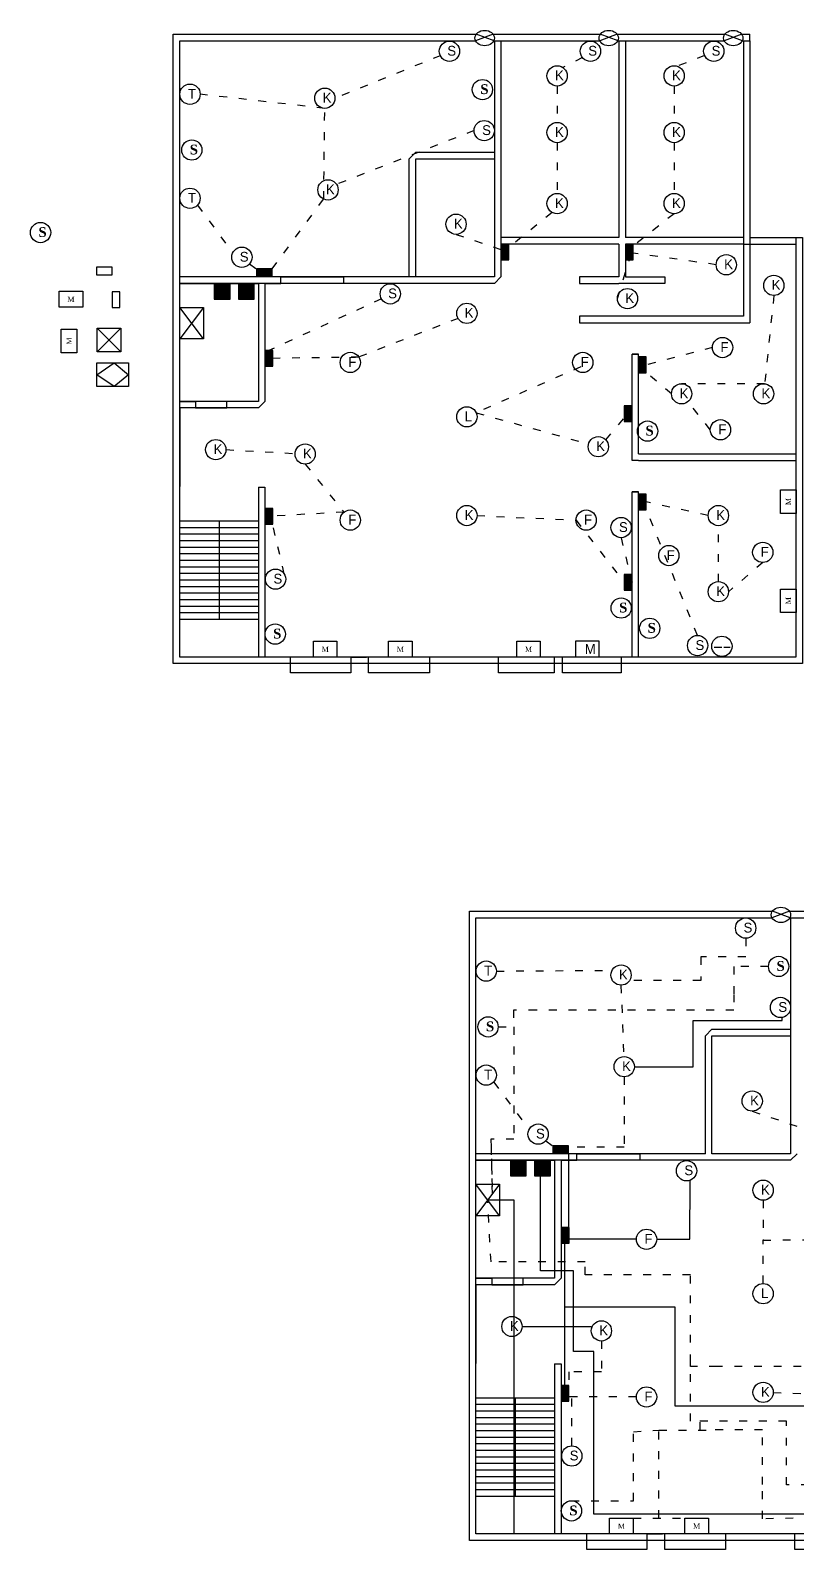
# Model space of a CAD drawing. Header units: inches. Extents: x -242 to 3481, y -2478 to 156.
# Drawn here: x -242 to 927, y -2269 to 48 of the extents above; entities that cross this region are included whole.
import ezdxf

# ---------------------------------------------------------------- set-up
doc = ezdxf.new("R2010")
doc.units = ezdxf.units.IN
doc.header["$MEASUREMENT"] = 0
doc.linetypes.add('ACAD_ISO03W100', pattern=[30, 12, -18])

msp = doc.modelspace()

# ---------------------------------------------------------------- hatches: boundary and pattern name
at = {"linetype": 'ACAD_ISO03W100'}
for points in [[(488.17483, -277.90146), (476.17483, -277.90146), (476.17483, -301.90146), (488.17483, -301.90146)], [(678.04019, -277.90146), (666.0871, -277.90146), (666.0871, -301.90146), (678.04019, -301.90146)], [(127.15846, -315.69313), (103.15846, -315.69313), (103.15846, -327.69313), (127.15846, -327.69313)], [(128.0871, -440.15273), (116.0871, -440.15273), (116.0871, -464.15273), (128.0871, -464.15273)], [(697.91074, -449.96841), (686.0871, -449.96841), (686.0871, -473.96841), (697.91074, -473.96841)], [(676.0871, -524.60108), (664.0871, -524.60108), (664.0871, -548.60108), (676.0871, -548.60108)], [(697.91074, -659.07959), (686.0871, -659.07959), (686.0871, -683.07959), (697.91074, -683.07959)], [(127.90514, -681.22283), (116.0871, -681.22283), (116.0871, -705.22283), (127.90514, -705.22283)], [(676.0871, -781.63801), (664.0871, -781.63801), (664.0871, -805.63801), (676.0871, -805.63801)], [(579.10081, -1653.33494), (555.10081, -1653.33494), (555.10081, -1665.33494), (579.10081, -1665.33494)], [(580.02945, -1777.79454), (568.02945, -1777.79454), (568.02945, -1801.79454), (580.02945, -1801.79454)], [(579.84748, -2018.86463), (568.02945, -2018.86463), (568.02945, -2042.86463), (579.84748, -2042.86463)]]:
    msp.add_hatch(color=8, dxfattribs=at).paths.add_polyline_path(points)
for color, points in [(63, [(62.8453, -337.69313), (38.8453, -337.69313), (38.8453, -361.69313), (62.8453, -361.69313)]), (140, [(99.58192, -337.69313), (75.58192, -337.69313), (75.58192, -361.69313), (99.58192, -361.69313)]), (63, [(514.78765, -1675.33494), (490.78765, -1675.33494), (490.78765, -1699.33494), (514.78765, -1699.33494)]), (140, [(551.52426, -1675.33494), (527.52426, -1675.33494), (527.52426, -1699.33494), (551.52426, -1699.33494)])]:
    msp.add_hatch(color=color).paths.add_polyline_path(points)

# ---------------------------------------------------------------- linework, layer by layer
for p, q in [((-13.9129, 32.30687), (437.55574, 32.30687)), ((464.21321, 42.30687), (437.55574, 32.30687)), ((465.56025, 32.30687), (438.37592, 42.30687)), ((465.03339, 32.30687), (466.0871, 32.30687)), ((466.0871, 32.30687), (466.0871, -327.69313)), ((476.0871, 32.30687), (476.0871, -327.69313)), ((476.0871, 32.30687), (626.82774, 32.30687)), ((653.48521, 42.30687), (626.82774, 32.30687)), ((654.83225, 32.30687), (627.64792, 42.30687)), ((654.30539, 32.30687), (656.0871, 32.30687)), ((656.0871, 32.30687), (656.0871, -267.69313)), ((666.0871, 32.30687), (666.0871, -267.69313)), ((666.0871, 32.30687), (816.73916, 32.30687)), ((843.39663, 42.30687), (816.73916, 32.30687)), ((844.74367, 32.30687), (817.55934, 42.30687)), ((844.21681, 32.30687), (846.0871, 32.30687)), ((846.0871, 32.30687), (846.0871, -267.69313)), ((856.0871, 32.30687), (856.0871, 42.30687)), ((856.0871, 32.30687), (856.0871, -267.69313)), ((346.0871, -137.69313), (336.0871, -147.69313)), ((346.0871, -137.69313), (466.0871, -137.69313)), ((336.0871, -327.69313), (336.0871, -147.69313)), ((346.0871, -327.69313), (346.0871, -147.69313)), ((346.0871, -147.69313), (466.0871, -147.69313)), ((656.0871, -267.69313), (476.0871, -267.69313)), ((656.0871, -277.69313), (476.0871, -277.69313)), ((488.17483, -277.90146), (476.17483, -277.90146)), ((476.17483, -277.90146), (476.17483, -301.90146)), ((488.17483, -301.90146), (488.17483, -277.90146)), ((656.0871, -277.69313), (656.0871, -327.69313)), ((678.04019, -277.90146), (666.04019, -277.90146)), ((666.04019, -277.90146), (666.04019, -301.90146)), ((846.0871, -267.69313), (666.0871, -267.69313)), ((846.0871, -277.69313), (666.0871, -277.69313)), ((666.0871, -277.69313), (666.0871, -327.69313)), ((678.04019, -301.90146), (678.04019, -277.90146)), ((846.0871, -267.69313), (846.0871, -387.69313)), ((846.0871, -277.69313), (926.0871, -277.69313)), ((856.0871, -267.69313), (926.0871, -267.69313)), ((856.0871, -267.69313), (856.0871, -397.69313)), ((926.0871, -267.69313), (936.0871, -267.69313)), ((-141.10942, -312.77281), (-141.10942, -324.77281)), ((-117.10942, -312.77281), (-141.10942, -312.77281)), ((-117.10942, -324.77281), (-117.10942, -312.77281)), ((127.15846, -315.69313), (103.15846, -315.69313)), ((103.15846, -315.69313), (103.15846, -327.69313)), ((127.15846, -327.69313), (127.15846, -315.69313)), ((476.17483, -301.90146), (488.17483, -301.90146)), ((666.04019, -301.90146), (678.04019, -301.90146)), ((-141.10942, -324.77281), (-117.10942, -324.77281)), ((466.0871, -327.69313), (-13.9129, -327.69313)), ((466.0871, -337.69313), (-13.9129, -337.69313)), ((-13.9129, -337.69313), (106.0871, -337.69313)), ((38.8453, -337.69313), (38.8453, -361.69313)), ((62.8453, -361.69313), (62.8453, -337.69313)), ((75.58192, -337.69313), (75.58192, -361.69313)), ((99.58192, -361.69313), (99.58192, -337.69313)), ((106.0871, -337.69313), (106.0871, -517.69313)), ((116.0871, -337.69313), (116.0871, -517.69313)), ((116.0871, -337.69313), (140.0871, -337.69313)), ((116.0871, -337.69313), (116.0871, -373.69313)), ((140.0871, -337.69313), (140.0871, -327.69313)), ((140.0871, -327.69313), (236.0871, -327.69313)), ((236.0871, -327.69313), (236.0871, -337.69313)), ((466.0871, -327.69313), (346.0871, -327.69313)), ((476.0871, -327.69313), (466.0871, -337.69313)), ((656.0871, -327.69313), (596.0871, -327.69313)), ((596.0871, -327.69313), (596.0871, -337.69313)), ((596.0871, -337.69313), (656.0871, -337.69313)), ((726.0871, -337.69313), (656.0871, -337.69313)), ((666.0871, -327.69313), (726.0871, -327.69313)), ((726.0871, -327.69313), (726.0871, -337.69313)), ((-197.94871, -349.7881), (-161.94871, -349.7881)), ((-197.94871, -373.7881), (-197.94871, -349.7881)), ((-161.94871, -349.7881), (-161.94871, -373.7881)), ((-105.10942, -350.67852), (-117.10942, -350.67852)), ((-117.10942, -350.67852), (-117.10942, -374.67852)), ((-105.10942, -374.67852), (-105.10942, -350.67852)), ((38.8453, -361.69313), (62.8453, -361.69313)), ((75.58192, -361.69313), (99.58192, -361.69313)), ((-161.94871, -373.7881), (-197.94871, -373.7881)), ((-117.10942, -374.67852), (-105.10942, -374.67852)), ((-13.9129, -374.28278), (22.0871, -374.28278)), ((22.0871, -422.28278), (-13.9129, -374.28278)), ((22.0871, -374.28278), (-13.9129, -422.28278)), ((22.0871, -374.28278), (22.0871, -410.28278)), ((846.0871, -387.69313), (596.03703, -387.69313)), ((596.03703, -387.69313), (596.03703, -397.69313)), ((-194.80479, -443.61172), (-194.80479, -407.61172)), ((-194.80479, -407.61172), (-170.80479, -407.61172)), ((-170.80479, -407.61172), (-170.80479, -443.61172)), ((22.0871, -410.28278), (22.0871, -422.28278)), ((596.03703, -397.69313), (856.0871, -397.69313)), ((22.0871, -422.28278), (-13.9129, -422.28278)), ((128.0871, -440.15273), (116.0871, -440.15273)), ((116.0871, -440.15273), (116.0871, -464.15273)), ((128.0871, -464.15273), (128.0871, -440.15273)), ((-170.80479, -443.61172), (-194.80479, -443.61172)), ((676.0871, -607.69313), (676.0871, -445.69313)), ((676.0871, -445.69313), (686.0871, -445.69313)), ((686.0871, -445.69313), (676.0871, -445.69313)), ((697.91074, -449.96841), (685.91074, -449.96841)), ((685.91074, -449.96841), (685.91074, -473.96841)), ((686.0871, -597.69313), (686.0871, -445.69313)), ((697.91074, -473.96841), (697.91074, -449.96841)), ((116.0871, -464.15273), (128.0871, -464.15273)), ((685.91074, -473.96841), (697.91074, -473.96841)), ((106.0871, -517.69313), (-13.9129, -517.69313)), ((-13.9129, -517.69313), (10.0871, -517.69313)), ((106.0871, -527.69313), (-13.9129, -527.69313)), ((-13.9129, -527.69313), (-13.9129, -647.69313)), ((10.0871, -517.69313), (10.0871, -527.69313)), ((10.0871, -527.69313), (58.0871, -527.69313)), ((58.0871, -527.69313), (58.0871, -517.69313)), ((116.0871, -517.69313), (106.0871, -527.69313)), ((676.0871, -524.60108), (664.0871, -524.60108)), ((664.0871, -524.60108), (664.0871, -548.60108)), ((676.0871, -548.60108), (676.0871, -524.60108)), ((664.0871, -548.60108), (676.0871, -548.60108)), ((686.0871, -597.69313), (926.0871, -597.69313)), ((686.0871, -607.69313), (676.0871, -607.69313)), ((686.0871, -607.69313), (926.0871, -607.69313)), ((106.0871, -648.38601), (106.0871, -907.69313)), ((106.0871, -648.38601), (116.0871, -648.38601)), ((116.0871, -648.38601), (116.0871, -907.69313)), ((676.0871, -907.69313), (676.0871, -655.69313)), ((686.0871, -655.69313), (676.0871, -655.69313)), ((676.0871, -655.69313), (686.0871, -655.69313)), ((697.91074, -659.07959), (685.91074, -659.07959)), ((685.91074, -659.07959), (685.91074, -683.07959)), ((686.0871, -907.69313), (686.0871, -655.69313)), ((697.91074, -683.07959), (697.91074, -659.07959)), ((902.41102, -688.49716), (902.41102, -652.49716)), ((902.41102, -652.49716), (926.41102, -652.49716)), ((926.41102, -652.49716), (926.41102, -688.49716)), ((127.90514, -681.22283), (115.90514, -681.22283)), ((115.90514, -681.22283), (115.90514, -705.22283)), ((127.90514, -705.22283), (127.90514, -681.22283)), ((685.91074, -683.07959), (697.91074, -683.07959)), ((926.41102, -688.49716), (902.41102, -688.49716)), ((-13.9129, -699.97716), (106.0871, -699.97716)), ((-13.9129, -709.97716), (106.0871, -709.97716)), ((46.0871, -699.97716), (46.0871, -849.97716)), ((115.90514, -705.22283), (127.90514, -705.22283)), ((-13.9129, -719.97716), (106.0871, -719.97716)), ((-13.9129, -729.97716), (106.0871, -729.97716)), ((-13.9129, -739.97716), (106.0871, -739.97716)), ((-13.9129, -749.97716), (106.0871, -749.97716)), ((-13.9129, -759.97716), (106.0871, -759.97716)), ((-13.9129, -769.97716), (106.0871, -769.97716)), ((-13.9129, -779.97716), (106.0871, -779.97716)), ((676.0871, -781.63801), (664.0871, -781.63801)), ((664.0871, -781.63801), (664.0871, -805.63801)), ((676.0871, -805.63801), (676.0871, -781.63801)), ((-13.9129, -789.97716), (106.0871, -789.97716)), ((-13.9129, -799.97716), (106.0871, -799.97716)), ((-13.9129, -809.97716), (106.0871, -809.97716)), ((664.0871, -805.63801), (676.0871, -805.63801)), ((902.41102, -839.92122), (902.41102, -803.92122)), ((902.41102, -803.92122), (926.41102, -803.92122)), ((926.41102, -803.92122), (926.41102, -839.92122)), ((-13.9129, -819.97716), (106.0871, -819.97716)), ((-13.9129, -829.97716), (106.0871, -829.97716)), ((-13.9129, -839.97716), (106.0871, -839.97716)), ((-13.9129, -849.97716), (106.0871, -849.97716)), ((926.41102, -839.92122), (902.41102, -839.92122)), ((189.95531, -883.63203), (225.95531, -883.63203)), ((189.95531, -907.63203), (189.95531, -883.63203)), ((225.95531, -883.63203), (225.95531, -907.63203)), ((304.6599, -883.56513), (340.6599, -883.56513)), ((304.6599, -907.56513), (304.6599, -883.56513)), ((340.6599, -883.56513), (340.6599, -907.56513)), ((500.15444, -883.56513), (536.15444, -883.56513)), ((500.15444, -907.56513), (500.15444, -883.56513)), ((536.15444, -883.56513), (536.15444, -907.56513)), ((602.0147, -883.69313), (590.0147, -883.69313)), ((590.0147, -883.69313), (590.0147, -907.69313)), ((626.0147, -883.69313), (602.0147, -883.69313)), ((626.0147, -907.69313), (626.0147, -883.69313)), ((155.12709, -931.69313), (155.12709, -907.69313)), ((225.95531, -907.63203), (189.95531, -907.63203)), ((246.90791, -907.69313), (270.90791, -907.69313)), ((246.90791, -907.69313), (246.90791, -931.69313)), ((274.03832, -931.69313), (274.03832, -907.69313)), ((366.88681, -907.69313), (366.88681, -931.69313)), ((472.34653, -931.69313), (472.34653, -907.69313)), ((536.15444, -907.56513), (557.40567, -907.69313)), ((557.40567, -907.69313), (557.40567, -931.69313)), ((926.0871, -907.69313), (566.0871, -907.69313)), ((570.2934, -931.69313), (570.2934, -907.69313)), ((659.49167, -907.69313), (659.49167, -931.69313)), ((926.0871, -907.69313), (686.0871, -907.69313)), ((246.90791, -931.69313), (155.12709, -931.69313)), ((366.88681, -931.69313), (274.03832, -931.69313)), ((557.40567, -931.69313), (472.34653, -931.69313)), ((659.49167, -931.69313), (570.2934, -931.69313)), ((916.15556, -1295.33494), (889.49808, -1305.33494)), ((917.50259, -1305.33494), (890.31826, -1295.33494)), ((438.02945, -1305.33494), (889.49808, -1305.33494)), ((916.97574, -1305.33494), (918.02945, -1305.33494)), ((918.02945, -1305.33494), (918.02945, -1665.33494)), ((798.02945, -1475.33494), (788.02945, -1485.33494)), ((798.02945, -1475.33494), (918.02945, -1475.33494)), ((788.02945, -1665.33494), (788.02945, -1485.33494)), ((798.02945, -1665.33494), (798.02945, -1485.33494)), ((798.02945, -1485.33494), (918.02945, -1485.33494)), ((579.10081, -1653.33494), (555.10081, -1653.33494)), ((555.10081, -1653.33494), (555.10081, -1665.33494)), ((579.10081, -1665.33494), (579.10081, -1653.33494)), ((592.02945, -1675.33494), (592.02945, -1665.33494)), ((592.02945, -1665.33494), (688.02945, -1665.33494)), ((688.02945, -1665.33494), (688.02945, -1675.33494)), ((918.02945, -1665.33494), (798.02945, -1665.33494)), ((928.02945, -1665.33494), (918.02945, -1675.33494)), ((918.02945, -1675.33494), (438.02945, -1675.33494)), ((438.02945, -1675.33494), (558.02945, -1675.33494)), ((490.78765, -1675.33494), (490.78765, -1699.33494)), ((514.78765, -1699.33494), (514.78765, -1675.33494)), ((527.52426, -1675.33494), (527.52426, -1699.33494)), ((551.52426, -1699.33494), (551.52426, -1675.33494)), ((558.02945, -1675.33494), (558.02945, -1855.33494)), ((568.02945, -1675.33494), (568.02945, -1855.33494)), ((568.02945, -1675.33494), (592.02945, -1675.33494)), ((568.02945, -1675.33494), (568.02945, -1711.33494)), ((438.02945, -1711.92458), (474.02945, -1711.92458)), ((474.02945, -1759.92458), (438.02945, -1711.92458)), ((474.02945, -1711.92458), (438.02945, -1759.92458)), ((474.02945, -1711.92458), (474.02945, -1747.92458)), ((490.78765, -1699.33494), (514.78765, -1699.33494)), ((527.52426, -1699.33494), (551.52426, -1699.33494)), ((474.02945, -1759.92458), (438.02945, -1759.92458)), ((474.02945, -1747.92458), (474.02945, -1759.92458)), ((580.02945, -1777.79454), (568.02945, -1777.79454)), ((568.02945, -1777.79454), (568.02945, -1801.79454)), ((580.02945, -1801.79454), (580.02945, -1777.79454)), ((568.02945, -1801.79454), (580.02945, -1801.79454)), ((558.02945, -1855.33494), (438.02945, -1855.33494)), ((438.02945, -1855.33494), (462.02945, -1855.33494)), ((558.02945, -1865.33494), (438.02945, -1865.33494)), ((438.02945, -1865.33494), (438.02945, -1985.33494)), ((462.02945, -1855.33494), (462.02945, -1865.33494)), ((462.02945, -1865.33494), (510.02945, -1865.33494)), ((510.02945, -1865.33494), (510.02945, -1855.33494)), ((568.02945, -1855.33494), (558.02945, -1865.33494)), ((558.02945, -1986.02781), (558.02945, -2245.33494)), ((558.02945, -1986.02781), (568.02945, -1986.02781)), ((568.02945, -1986.02781), (568.02945, -2245.33494)), ((438.02945, -2037.61896), (558.02945, -2037.61896)), ((498.02945, -2037.61896), (498.02945, -2187.61896)), ((579.84748, -2018.86463), (567.84748, -2018.86463)), ((567.84748, -2018.86463), (567.84748, -2042.86463)), ((579.84748, -2042.86463), (579.84748, -2018.86463)), ((438.02945, -2047.61896), (558.02945, -2047.61896)), ((438.02945, -2057.61896), (558.02945, -2057.61896)), ((567.84748, -2042.86463), (579.84748, -2042.86463)), ((438.02945, -2067.61896), (558.02945, -2067.61896)), ((438.02945, -2077.61896), (558.02945, -2077.61896)), ((438.02945, -2087.61896), (558.02945, -2087.61896)), ((438.02945, -2097.61896), (558.02945, -2097.61896)), ((438.02945, -2107.61896), (558.02945, -2107.61896)), ((438.02945, -2117.61896), (558.02945, -2117.61896)), ((438.02945, -2127.61896), (558.02945, -2127.61896)), ((438.02945, -2137.61896), (558.02945, -2137.61896)), ((438.02945, -2147.61896), (558.02945, -2147.61896)), ((438.02945, -2157.61896), (558.02945, -2157.61896)), ((438.02945, -2167.61896), (558.02945, -2167.61896)), ((438.02945, -2177.61896), (558.02945, -2177.61896)), ((438.02945, -2187.61896), (558.02945, -2187.61896)), ((641.89766, -2221.27383), (677.89766, -2221.27383)), ((641.89766, -2245.27383), (641.89766, -2221.27383)), ((677.89766, -2221.27383), (677.89766, -2245.27383)), ((756.60225, -2221.20694), (792.60225, -2221.20694)), ((756.60225, -2245.20694), (756.60225, -2221.20694)), ((792.60225, -2221.20694), (792.60225, -2245.20694)), ((607.06944, -2269.33494), (607.06944, -2245.33494)), ((677.89766, -2245.27383), (641.89766, -2245.27383)), ((698.85025, -2245.33494), (722.85025, -2245.33494)), ((698.85025, -2245.33494), (698.85025, -2269.33494)), ((725.98067, -2269.33494), (725.98067, -2245.33494)), ((818.82916, -2245.33494), (818.82916, -2269.33494)), ((924.28888, -2269.33494), (924.28888, -2245.33494)), ((698.85025, -2269.33494), (607.06944, -2269.33494)), ((818.82916, -2269.33494), (725.98067, -2269.33494)), ((1009.34801, -2269.33494), (924.28888, -2269.33494))]:
    msp.add_line(p, q)
for p, q in [((383.63385, 9.68889), (222.91535, -55.17506)), ((600.43702, 6.89644), (570.75155, -8.44854)), ((786.8372, 9.76572), (745.02911, -6.33435)), ((561.83935, -36.57824), (561.83935, -92.1046)), ((740.39708, -36.57824), (740.39708, -92.1046)), ((207.26683, -70.65076), (17.21952, -49.15413)), ((205.73027, -209.00989), (207.26683, -70.65076)), ((435.1982, -104.62067), (225.38639, -186.74976)), ((561.83935, -123.05791), (561.83935, -200.47787)), ((740.39708, -123.05791), (740.39708, -200.47787)), ((13.09345, -218.37058), (67.04748, -290.92049)), ((127.15846, -315.69313), (205.73027, -209.00989)), ((554.04456, -229.32494), (488.17483, -283.21168)), ((740.39708, -231.43118), (666.04019, -289.90146)), ((407.59228, -262.87255), (488.17483, -289.90146)), ((804.46207, -309.22714), (666.0871, -289.86457)), ((92.68268, -307.86124), (103.15846, -315.69313)), ((653.74354, -360.90191), (672.04019, -301.90146)), ((293.81165, -361.2695), (122.0871, -440.15273)), ((892.47026, -356.2128), (878.43676, -490.74825)), ((410.68763, -391.04223), (259.4246, -450.03898)), ((798.75719, -435.56309), (697.91074, -461.96841)), ((259.4246, -450.03898), (128.0871, -452.15273)), ((597.76376, -465.03898), (438.29693, -535.01986)), ((736.32883, -506.14139), (697.91074, -473.96841)), ((878.43676, -490.74825), (751.80548, -490.66474)), ((795.54038, -560.9729), (761.45613, -518.24064)), ((438.29693, -535.01986), (609.78591, -582.65697)), ((635.94788, -576.1708), (669.04364, -537.08731)), ((56.49207, -591.30589), (161.96721, -597.16591)), ((177.42004, -613.5011), (236.60025, -686.77955)), ((792.31886, -691.81546), (697.91074, -671.07959)), ((236.60025, -686.77955), (115.90514, -693.22283)), ((439.60153, -691.81546), (590.69048, -698.81998)), ((776.17266, -874.76955), (697.91074, -683.07959)), ((145.41181, -780.63091), (127.90514, -705.22283)), ((590.69048, -698.81998), (664.0871, -793.63801)), ((807.79552, -792.53032), (807.79552, -707.29212)), ((659.43891, -725.64119), (676.0871, -793.63801)), ((875.59583, -763.48766), (823.27217, -808.00698)), ((801.21825, -892.698), (813.0506, -892.698)), ((816.43127, -892.698), (825.65129, -892.698)), ((465.0358, -1556.01238), (518.98983, -1628.5623)), ((859.53462, -1600.51435), (940.11718, -1627.54326)), ((544.62502, -1645.50304), (555.10081, -1653.33494)), ((891.54388, -2029.45726), (1042.63283, -2036.46178))]:
    msp.add_line(p, q, dxfattribs=at)
at = {"color": 0, "linetype": 'ByBlock'}
for p, q in [((-139.98304, -406.14273), (-103.98304, -406.14273)), ((-139.98304, -442.14273), (-139.98304, -406.14273)), ((-103.98304, -406.14273), (-139.98304, -442.14273)), ((-103.98304, -442.14273), (-139.98304, -406.14273)), ((-103.98304, -406.14273), (-103.98304, -442.14273)), ((-140.19463, -458.96967), (-92.19463, -458.96967)), ((-140.19463, -494.96967), (-140.19463, -458.96967)), ((-140.19463, -476.96967), (-113.9357, -458.96967)), ((-103.98304, -442.14273), (-139.98304, -442.14273)), ((-113.9357, -458.96967), (-92.19463, -476.96967)), ((-92.19463, -458.96967), (-92.19463, -494.96967)), ((-113.7565, -494.96967), (-140.19463, -476.96967)), ((-92.19463, -476.96967), (-113.7565, -494.96967)), ((-92.19463, -494.96967), (-140.19463, -494.96967)), ((905.04845, -1462.24147), (905.11162, -1457.53679)), ((769.34243, -1532.63208), (769.34243, -1462.24147)), ((769.34243, -1462.24147), (905.04845, -1462.24147)), ((679.70498, -1532.63208), (769.34243, -1532.63208)), ((788.02945, -1665.33494), (438.02945, -1665.33494)), ((764.51734, -1795.92129), (764.60273, -1705.87523)), ((682.78988, -1795.92129), (577.00933, -1795.92129)), ((713.74319, -1795.92129), (764.51734, -1795.92129)), ((508.43442, -1928.9477), (613.88573, -1928.9477))]:
    msp.add_line(p, q, dxfattribs=at)
at = {"color": 0, "linetype": 'ACAD_ISO03W100'}
for p, q in [((849.4987, -1336.67008), (849.4987, -1365.01433)), ((849.4987, -1365.01433), (781.08317, -1365.01433)), ((781.08317, -1365.01433), (781.08317, -1401.27197)), ((469.16187, -1386.79593), (645.70112, -1385.57901)), ((659.20917, -1408.29256), (663.6041, -1517.16802)), ((781.08317, -1401.27197), (672.33088, -1401.29203)), ((902.6172, -1457.73913), (902.6172, -1457.73913)), ((664.22833, -1548.10873), (664.22833, -1655.16587)), ((664.22833, -1655.16587), (579.10081, -1655.16587)), ((876.06722, -1736.48168), (876.06722, -1797.20814)), ((876.06722, -1797.20814), (1037.44667, -1796.0339)), ((876.06722, -1863.40431), (876.06722, -1797.20814)), ((629.36238, -1951.14291), (629.36238, -1998.16191)), ((629.36238, -1998.16191), (579.84748, -1998.16191)), ((579.84748, -1998.16191), (579.84748, -2018.86463)), ((682.78988, -2036.46178), (579.84748, -2036.46178)), ((584.25374, -2111.03658), (584.25374, -2036.46178))]:
    msp.add_line(p, q, dxfattribs=at)
at = {"color": 3, "linetype": 'ACAD_ISO03W100'}
for p, q in [((884.29698, -1379.72967), (831.29535, -1379.72967)), ((831.29535, -1379.72967), (831.29535, -1422.30312)), ((831.29535, -1422.30312), (831.29535, -1446.33112)), ((530.067, -1446.33112), (495.04498, -1446.33112)), ((495.04498, -1446.33112), (496.00348, -1471.86843)), ((831.29535, -1446.33112), (530.067, -1446.33112)), ((471.93679, -1471.86843), (496.00348, -1471.86843)), ((496.00348, -1471.86843), (496.00348, -1643.22727)), ((496.00348, -1643.22727), (460.60414, -1643.22727)), ((460.60414, -1643.22727), (463.0855, -1726.51652)), ((460.9617, -1655.22892), (462.65077, -1711.92458)), ((463.0855, -1726.51652), (462.19231, -1696.53572)), ((460.96334, -1830.08467), (456.02945, -1735.92458)), ((604.72657, -1830.08467), (460.96334, -1830.08467)), ((604.72657, -1850.07329), (604.72657, -1830.08467)), ((765.26023, -1850.07329), (604.72657, -1850.07329)), ((765.26023, -2073.54041), (765.26023, -1850.07329)), ((765.26023, -1990.13896), (765.26023, -1978.52889)), ((805.78868, -1990.13896), (765.26023, -1990.13896)), ((1354.35336, -1990.13896), (805.78868, -1990.13896)), ((911.80486, -2073.54041), (765.26023, -2073.54041)), ((780.14239, -2086.94233), (780.14239, -2073.54041)), ((911.80486, -2170.57675), (911.80486, -2073.54041)), ((678.15994, -2089.56574), (717.24995, -2086.94233)), ((678.15994, -2194.81685), (678.15994, -2089.56574)), ((717.24995, -2221.24038), (717.24995, -2086.94233)), ((717.24995, -2086.94233), (794.13414, -2086.94233)), ((875.18488, -2086.84675), (794.13414, -2086.84675)), ((875.18488, -2170.10632), (875.18488, -2086.84675)), ((875.18488, -2222.21435), (875.18488, -2170.10632)), ((1096.04012, -2170.57675), (911.80486, -2170.57675)), ((583.69341, -2194.81685), (678.15994, -2194.81685)), ((677.89766, -2221.27383), (756.60225, -2221.20694)), ((952.09679, -2221.20694), (875.18488, -2222.21435))]:
    msp.add_line(p, q, dxfattribs=at)
at = {"color": 1, "linetype": 'ByBlock'}
for p, q in [((579.10081, -1665.33494), (579.10081, -1777.79454)), ((573.84748, -2028.45634), (573.84748, -1801.79454)), ((742.09579, -1899.44309), (573.84748, -1899.44309)), ((742.09579, -2050.72722), (742.09579, -1899.44309)), ((945.45563, -2050.72722), (742.09579, -2050.72722))]:
    msp.add_line(p, q, dxfattribs=at)
at = {"color": 4, "linetype": 'ByBlock'}
for p, q in [((536.57992, -1844.15427), (536.57992, -1689.22526)), ((586.9141, -1844.15427), (536.57992, -1844.15427)), ((586.9141, -1967.18968), (586.9141, -1844.15427)), ((617.61958, -1967.18968), (586.9141, -1967.18968)), ((617.61958, -2215.18416), (617.61958, -1967.18968)), ((1180.14765, -2215.18416), (617.61958, -2215.18416))]:
    msp.add_line(p, q, dxfattribs=at)
at = {"color": 6, "linetype": 'ByBlock'}
for p, q in [((456.02945, -1735.92458), (495.74139, -1735.92458)), ((495.74139, -1735.92458), (495.74139, -2245.33494))]:
    msp.add_line(p, q, dxfattribs=at)
for points in [[(936.0871, -267.69313), (936.0871, -917.69313), (-23.9129, -917.69313), (-23.9129, 42.30687), (438.37592, 42.30687)], [(926.0871, -267.69313), (926.0871, -907.69313), (-13.9129, -907.69313), (-13.9129, 32.30687), (437.55574, 32.30687)], [(464.21321, 42.30687), (627.64792, 42.30687)], [(465.03339, 32.30687), (626.82774, 32.30687)], [(653.48521, 42.30687), (817.55934, 42.30687)], [(654.30539, 32.30687), (816.73916, 32.30687)], [(843.39663, 42.30687), (856.0871, 42.30687)], [(844.21681, 32.30687), (856.0871, 32.30687)], [(1388.02945, -1605.33494), (1388.02945, -2255.33494), (428.02945, -2255.33494), (428.02945, -1295.33494), (890.31826, -1295.33494)], [(916.15556, -1295.33494), (1079.59027, -1295.33494)], [(1378.02945, -1605.33494), (1378.02945, -2245.33494), (438.02945, -2245.33494), (438.02945, -1305.33494), (889.49808, -1305.33494)], [(916.97574, -1305.33494), (1078.77009, -1305.33494)]]:
    msp.add_lwpolyline(points)
for centre in [(397.55635, 16.44837), (612.61435, 16.44837), (800.79675, 16.44837), (561.83935, -21.10159), (740.39708, -21.10159), (1.74287, -49.15413), (207.43869, -55.17506), (447.83129, -42.08787), (450.67486, -104.62067), (561.83935, -107.58126), (740.39708, -107.58126), (4.51779, -134.22663), (212.28598, -194.99027), (1.74355, -207.84887), (561.83935, -215.95452), (740.39708, -215.95452), (-226.29764, -260.12059), (407.59228, -247.39589), (80.89488, -297.83255), (819.93873, -309.22714), (307.31585, -353.70887), (669.22019, -360.90191), (892.47026, -340.73614), (424.12488, -383.36322), (814.23385, -435.56309), (246.32419, -458.27949), (600.98057, -458.27949), (751.80548, -506.14139), (876.83109, -506.14139), (424.12488, -541.23917), (699.87758, -563.0003), (811.01703, -560.9729), (41.01542, -591.30589), (624.69791, -586.7993), (177.42004, -598.02445), (246.32419, -698.81998), (424.12488, -691.81546), (606.16714, -698.81998), (659.43891, -710.16454), (807.79552, -691.81546), (732.27924, -752.91567), (875.59583, -748.011), (132.31139, -788.87143), (807.79552, -808.00698), (659.57443, -832.93495), (131.75106, -872.6517), (703.09439, -863.89357), (776.17266, -890.24621), (813.24603, -891.34229), (849.4987, -1321.19343), (899.77363, -1379.72967), (453.68522, -1386.79593), (659.38104, -1392.81686), (902.6172, -1442.26248), (456.46014, -1471.86843), (664.22833, -1532.63208), (453.68589, -1545.49067), (859.53462, -1585.0377), (532.83723, -1635.47435), (759.2582, -1691.35067), (876.06722, -1721.00503), (698.26653, -1795.92129), (876.06722, -1878.88097), (492.95777, -1928.9477), (629.36238, -1935.66625), (876.06722, -2029.45726), (698.26653, -2036.46178), (584.25374, -2126.51323), (583.69341, -2210.29351)]:
    msp.add_circle(centre, 15.47665)
for centre in [(451.29456, 36.62792), (640.56657, 36.62792), (830.47798, 36.62792), (903.23691, -1301.01388)]:
    msp.add_ellipse(centre, major_axis=(-14.79254, 0), ratio=0.7880748976)

# ---------------------------------------------------------------- texts
at = {"attachment_point": 1}
for s, insert, char_height, width in [('S', (394.33954, 24.68889), 15, 24.0731611), ('S', (609.39754, 24.68889), 15, 24.0731611), ('S', (797.57993, 24.68889), 15, 24.0731611), ('K', (558.62254, -12.86107), 15, 24.0731611), ('K', (737.18027, -12.86107), 15, 24.0731611), ('T', (-1.47394, -40.91361), 15, 24.0731611), ('{\\fTimes New Roman|b1|i0|c0|p18;\\C3;S}', (444.61448, -33.84735), 15, 24.0731611), ('K', (204.22188, -46.93455), 15, 24.0731611), ('S', (447.45805, -96.38016), 15, 24.0731611), ('K', (558.62254, -99.34075), 15, 24.0731611), ('K', (737.18027, -99.34075), 15, 24.0731611), ('{\\fTimes New Roman|b1|i0|c0|p18;\\C3;S}', (1.30098, -125.98612), 15, 24.0731611), ('T', (-1.47327, -199.60835), 15, 24.0731611), ('K', (209.06917, -186.74976), 15, 24.0731611), ('K', (558.62254, -207.71401), 15, 24.0731611), ('K', (737.18027, -207.71401), 15, 24.0731611), ('{\\fTimes New Roman|b1|i0|c0|p18;\\C3;S}', (-229.51445, -251.88008), 15, 24.0731611), ('K', (404.37547, -239.15538), 15, 24.0731611), ('S', (77.67807, -289.59203), 15, 24.0731611), ('K', (816.72191, -300.98663), 15, 24.0731611), ('S', (304.09904, -345.46836), 15, 24.0731611), ('K', (889.25345, -332.49563), 15, 24.0731611), ('{\\fTimes New Roman|b0|i0|c0|p18;\\C3;M}', (-185.35002, -358.04277), 8, 36), ('K', (666.00338, -352.66139), 15, 24.0731611), ('K', (420.90806, -375.12271), 15, 24.0731611), ('F', (811.01703, -427.32257), 15, 24.0731611), ('F', (243.10737, -450.03898), 15, 24.0731611), ('F', (597.76376, -450.03898), 15, 24.0731611), ('K', (748.58867, -497.90088), 15, 24.0731611), ('K', (873.61428, -497.90088), 15, 24.0731611), ('L', (420.90806, -532.99865), 15, 24.0731611), ('{\\fTimes New Roman|b1|i0|c0|p18;\\C3;S}', (696.66077, -554.75979), 15, 24.0731611), ('F', (807.80022, -552.73239), 15, 24.0731611), ('K', (621.4811, -578.55879), 15, 24.0731611), ('K', (37.79861, -583.06538), 15, 24.0731611), ('K', (174.20323, -589.78394), 15, 24.0731611), ('F', (243.10737, -690.57947), 15, 24.0731611), ('K', (420.90806, -683.57495), 15, 24.0731611), ('F', (602.95033, -690.57947), 15, 24.0731611), ('K', (804.57871, -683.57495), 15, 24.0731611), ('S', (656.2221, -701.92403), 15, 24.0731611), ('F', (872.37902, -739.77049), 15, 24.0731611), ('F', (729.06243, -744.67516), 15, 24.0731611), ('S', (129.09458, -780.63091), 15, 24.0731611), ('K', (804.57871, -799.76647), 15, 24.0731611), ('{\\fTimes New Roman|b1|i0|c0|p18;\\C3;S}', (656.35762, -824.69444), 15, 24.0731611), ('{\\fTimes New Roman|b1|i0|c0|p18;\\C3;S}', (699.87758, -855.65306), 15, 24.0731611), ('{\\fTimes New Roman|b1|i0|c0|p18;\\C3;S}', (128.53425, -864.41119), 15, 24.0731611), ('{\\fTimes New Roman|b0|i0|c0|p18;\\C3;M}', (202.554, -891.8867), 8, 36), ('{\\fTimes New Roman|b0|i0|c0|p18;\\C3;M}', (317.25858, -891.81981), 8, 36), ('{\\fTimes New Roman|b0|i0|c0|p18;\\C3;M}', (512.75313, -891.81981), 8, 36), ('{\\C3;M}', (604.00411, -887.91492), 15, 24.0731611), ('S', (772.95585, -882.0057), 15, 24.0731611), ('S', (846.28189, -1312.95292), 15, 24.0731611), ('T', (450.4684, -1378.55542), 15, 24.0731611), ('K', (656.16423, -1384.57635), 15, 24.0731611), ('{\\fTimes New Roman|b1|i0|c0|p18;\\C3;S}', (896.55682, -1371.48916), 15, 24.0731611), ('S', (899.40039, -1434.02196), 15, 24.0731611), ('{\\fTimes New Roman|b1|i0|c0|p18;\\C3;S}', (453.24333, -1463.62792), 15, 24.0731611), ('K', (661.01151, -1524.39156), 15, 24.0731611), ('T', (450.46908, -1537.25016), 15, 24.0731611), ('K', (856.31781, -1576.79718), 15, 24.0731611), ('S', (529.62041, -1627.23384), 15, 24.0731611), ('S', (756.04139, -1683.11016), 15, 24.0731611), ('K', (872.85041, -1712.76451), 15, 24.0731611), ('F', (695.04972, -1787.68078), 15, 24.0731611), ('L', (872.85041, -1870.64046), 15, 24.0731611), ('K', (489.74095, -1920.70718), 15, 24.0731611), ('K', (626.14557, -1927.42574), 15, 24.0731611), ('F', (695.04972, -2028.22127), 15, 24.0731611), ('K', (872.85041, -2021.21675), 15, 24.0731611), ('S', (581.03693, -2118.27272), 15, 24.0731611), ('{\\fTimes New Roman|b1|i0|c0|p18;\\C3;S}', (580.47659, -2202.05299), 15, 24.0731611), ('{\\fTimes New Roman|b0|i0|c0|p18;\\C3;M}', (654.49634, -2229.52851), 8, 36), ('{\\fTimes New Roman|b0|i0|c0|p18;\\C3;M}', (769.20093, -2229.46161), 8, 36)]:
    msp.add_mtext(s, dxfattribs=dict(at, insert=insert, char_height=char_height, width=width))
at = {"char_height": 8, "width": 36, "attachment_point": 1, "rotation": 90}
for insert in [(-186.55012, -431.01303), (910.66569, -675.89847), (910.66569, -827.32254)]:
    msp.add_mtext('{\\fTimes New Roman|b0|i0|c0|p18;\\C3;M}', dxfattribs=dict(at, insert=insert))

doc.saveas('drawing.dxf')
